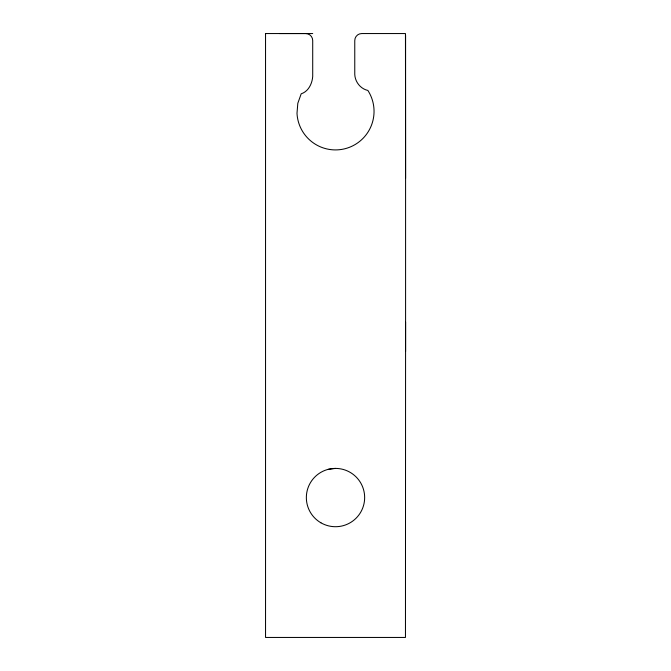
<?xml version="1.0" encoding="UTF-8"?>
<svg xmlns="http://www.w3.org/2000/svg" width="671" height="671" viewBox="0 0 671 671"><rect width="100%" height="100%" fill="white"/><g stroke="black" fill="none" stroke-linecap="round" stroke-linejoin="round"><path stroke-width="1.01" d="M405.586 322.072L405.46 637.45L265.54 637.45L265.54 33.55M327.951 469.406L335.5 468.408M265.414 33.55L312.711 33.55M279.43 33.55L305.708 33.55A7.012 7.012 0 0 1 312.711 40.562L312.711 76.393C312.216 83.556 308.492 91.491 301.195 93.806L297.815 103.284L297.001 113.315A38.549 38.549 0 0 0 347.335 148.056A38.549 38.549 0 0 0 367.876 90.451C360.428 88.798 355.076 81.879 354.766 74.389L354.766 40.562A7.012 7.012 0 0 1 361.77 33.55L405.46 33.55L405.586 178.276M405.586 35.362L405.586 351.512M320.923 522.81A29.155 29.155 0 0 0 364.655 497.563A29.155 29.155 0 0 0 320.923 472.317A29.155 29.155 0 0 0 320.923 522.81"/></g></svg>
